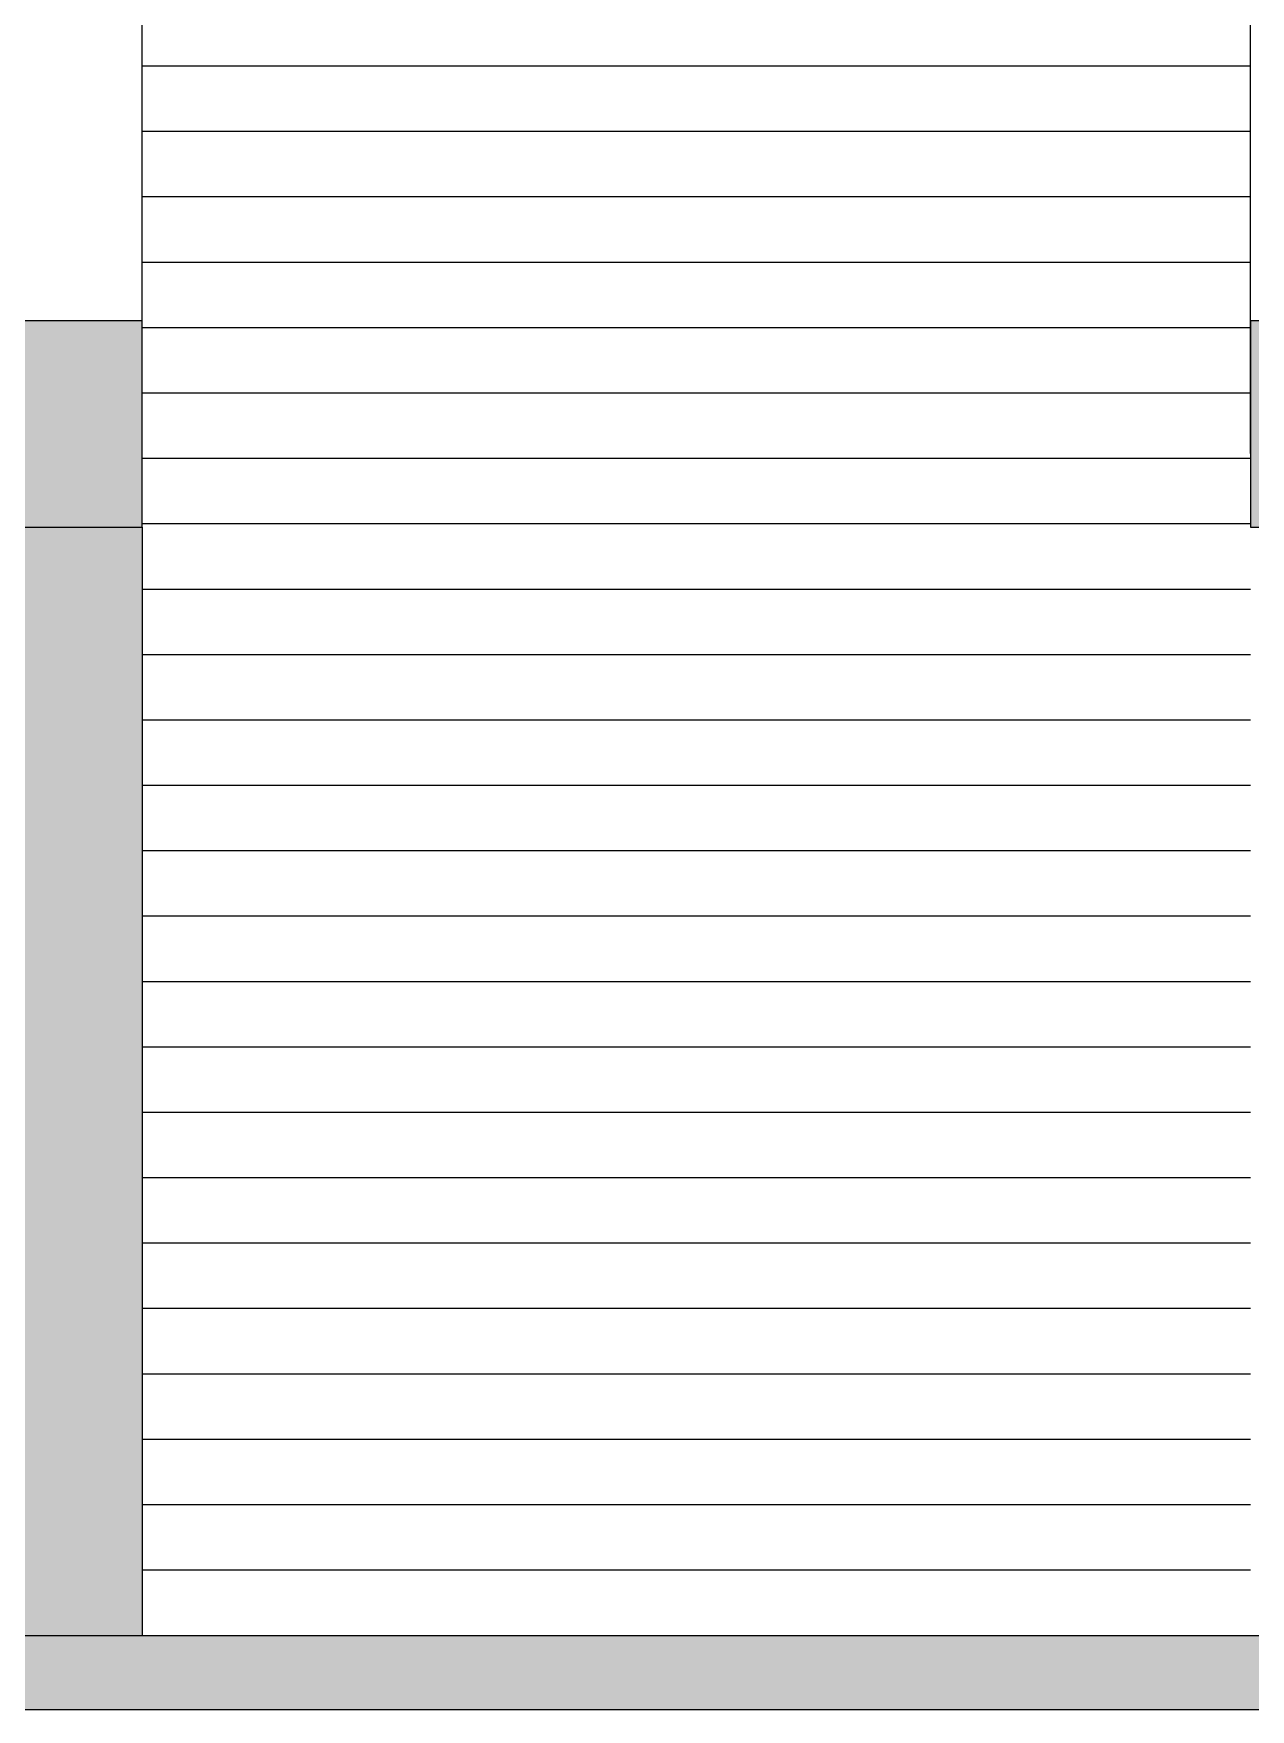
# Model space of a CAD drawing. Header units: millimetres. Extents: x 3409 to 3822, y 896 to 1108.
# Drawn here: x 3458.925 to 3462.219, y 1034.878 to 1039.414 of the extents above; entities that cross this region are included whole.
import ezdxf

# ---------------------------------------------------------------- set-up
doc = ezdxf.new("R2010")
doc.units = ezdxf.units.MM
for name, color, linetype in [('a-epipla', 8, 'Continuous'), ('a-toixoi', 5, 'Continuous'), ('toixoi_provolh', 150, 'Continuous')]:
    doc.layers.add(name, color=color, linetype=linetype)

msp = doc.modelspace()

# ---------------------------------------------------------------- hatches: boundary and pattern name
at = {"layer": 'a-epipla', "true_color": 0xc7c8ca}
h = msp.add_hatch(color=9, dxfattribs=at)
h.dxf.hatch_style = 1
h.paths.add_polyline_path([(3429.0192, 1038.6376), (3412.7192, 1038.6376), (3412.7192, 1038.0776), (3429.0192, 1038.0776)])
h.paths.add_polyline_path([(3479.1192, 1038.6376), (3462.2192, 1038.6376), (3462.2192, 1038.0776), (3478.5192, 1038.0776), (3478.5192, 1034.8776), (3479.1192, 1034.8776)])
h = msp.add_hatch(color=9, dxfattribs=at)
h.dxf.hatch_style = 1
h.paths.add_polyline_path([(3447.1192, 1038.6376), (3447.1192, 1038.0776), (3459.2192, 1038.0776), (3459.2192, 1038.6376)])
h = msp.add_hatch(color=9, dxfattribs=at)
h.dxf.hatch_style = 1
h.paths.add_polyline_path([(3478.5192, 1035.0776), (3412.7192, 1035.0776), (3412.7192, 1034.8776), (3478.5192, 1034.8776)])
at = {"layer": 'toixoi_provolh', "true_color": 0xa7a8aa}
h = msp.add_hatch(color=253, dxfattribs=at)
h.dxf.hatch_style = 1
h.paths.add_polyline_path([(3452.0192, 1038.0776), (3449.0192, 1038.0776), (3449.0192, 1037.6776), (3452.0192, 1037.6776)])
h.paths.add_polyline_path([(3449.0192, 1038.0776), (3448.6192, 1038.0776), (3448.6192, 1035.0776), (3449.0192, 1035.0776)])
h.paths.add_polyline_path([(3455.4192, 1038.0776), (3452.4192, 1038.0776), (3452.4192, 1037.6776), (3455.4192, 1037.6776)])
h.paths.add_polyline_path([(3452.4192, 1038.0776), (3452.0192, 1038.0776), (3452.0192, 1037.6776), (3452.0192, 1035.0776), (3452.4192, 1035.0776)])
h.paths.add_polyline_path([(3458.8192, 1038.0776), (3455.8192, 1038.0776), (3455.8192, 1037.6776), (3458.8192, 1037.6776)])
h.paths.add_polyline_path([(3455.8192, 1038.0776), (3455.4192, 1038.0776), (3455.4192, 1037.6776), (3455.4192, 1035.0776), (3455.8192, 1035.0776)])
h.paths.add_polyline_path([(3459.2192, 1038.0776), (3458.8192, 1038.0776), (3458.8192, 1037.6776), (3458.8192, 1035.0776), (3459.2192, 1035.0776)])

# ---------------------------------------------------------------- linework, layer by layer
at = {"layer": 'a-epipla'}
for p, q in [((3459.2192, 1038.2776), (3459.2192, 1044.0802)), ((3462.2192, 1038.2776), (3462.2192, 1044.0802)), ((3462.2192, 1039.3256), (3459.2192, 1039.3256)), ((3462.2192, 1039.1486), (3459.2192, 1039.1486)), ((3462.2192, 1038.9716), (3459.2192, 1038.9716)), ((3462.2192, 1038.7946), (3459.2192, 1038.7946)), ((3462.2192, 1038.6176), (3459.2192, 1038.6176)), ((3462.2192, 1038.4406), (3459.2192, 1038.4406)), ((3462.2192, 1038.2636), (3459.2192, 1038.2636)), ((3462.2192, 1038.0866), (3459.2192, 1038.0866)), ((3462.2192, 1037.9096), (3459.2192, 1037.9096)), ((3462.2192, 1037.7326), (3459.2192, 1037.7326)), ((3462.2192, 1037.5556), (3459.2192, 1037.5556)), ((3462.2192, 1037.3786), (3459.2192, 1037.3786)), ((3462.2192, 1037.2016), (3459.2192, 1037.2016)), ((3462.2192, 1037.0246), (3459.2192, 1037.0246)), ((3462.2192, 1036.8476), (3459.2192, 1036.8476)), ((3462.2192, 1036.6706), (3459.2192, 1036.6706)), ((3462.2192, 1036.4936), (3459.2192, 1036.4936)), ((3462.2192, 1036.3166), (3459.2192, 1036.3166)), ((3462.2192, 1036.1396), (3459.2192, 1036.1396)), ((3462.2192, 1035.9626), (3459.2192, 1035.9626)), ((3462.2192, 1035.7856), (3459.2192, 1035.7856)), ((3462.2192, 1035.6086), (3459.2192, 1035.6086)), ((3462.2192, 1035.4316), (3459.2192, 1035.4316)), ((3462.2192, 1035.2546), (3459.2192, 1035.2546))]:
    msp.add_line(p, q, dxfattribs=at)
at = {"layer": 'a-toixoi'}
for p, q in [((3447.1192, 1038.6376), (3459.2192, 1038.6376)), ((3459.2192, 1038.0776), (3459.2192, 1038.6376)), ((3462.2192, 1038.6376), (3479.1192, 1038.6376)), ((3462.2192, 1038.6376), (3462.2192, 1038.0776)), ((3447.1192, 1038.0776), (3459.2192, 1038.0776)), ((3462.2192, 1038.0776), (3478.5192, 1038.0776)), ((3412.7192, 1035.0776), (3478.5192, 1035.0776)), ((3412.1192, 1034.8776), (3479.1192, 1034.8776))]:
    msp.add_line(p, q, dxfattribs=at)
at = {"layer": 'toixoi_provolh'}
msp.add_line((3459.2192, 1038.0776), (3459.2192, 1035.0776), dxfattribs=at)

doc.saveas('drawing.dxf')
